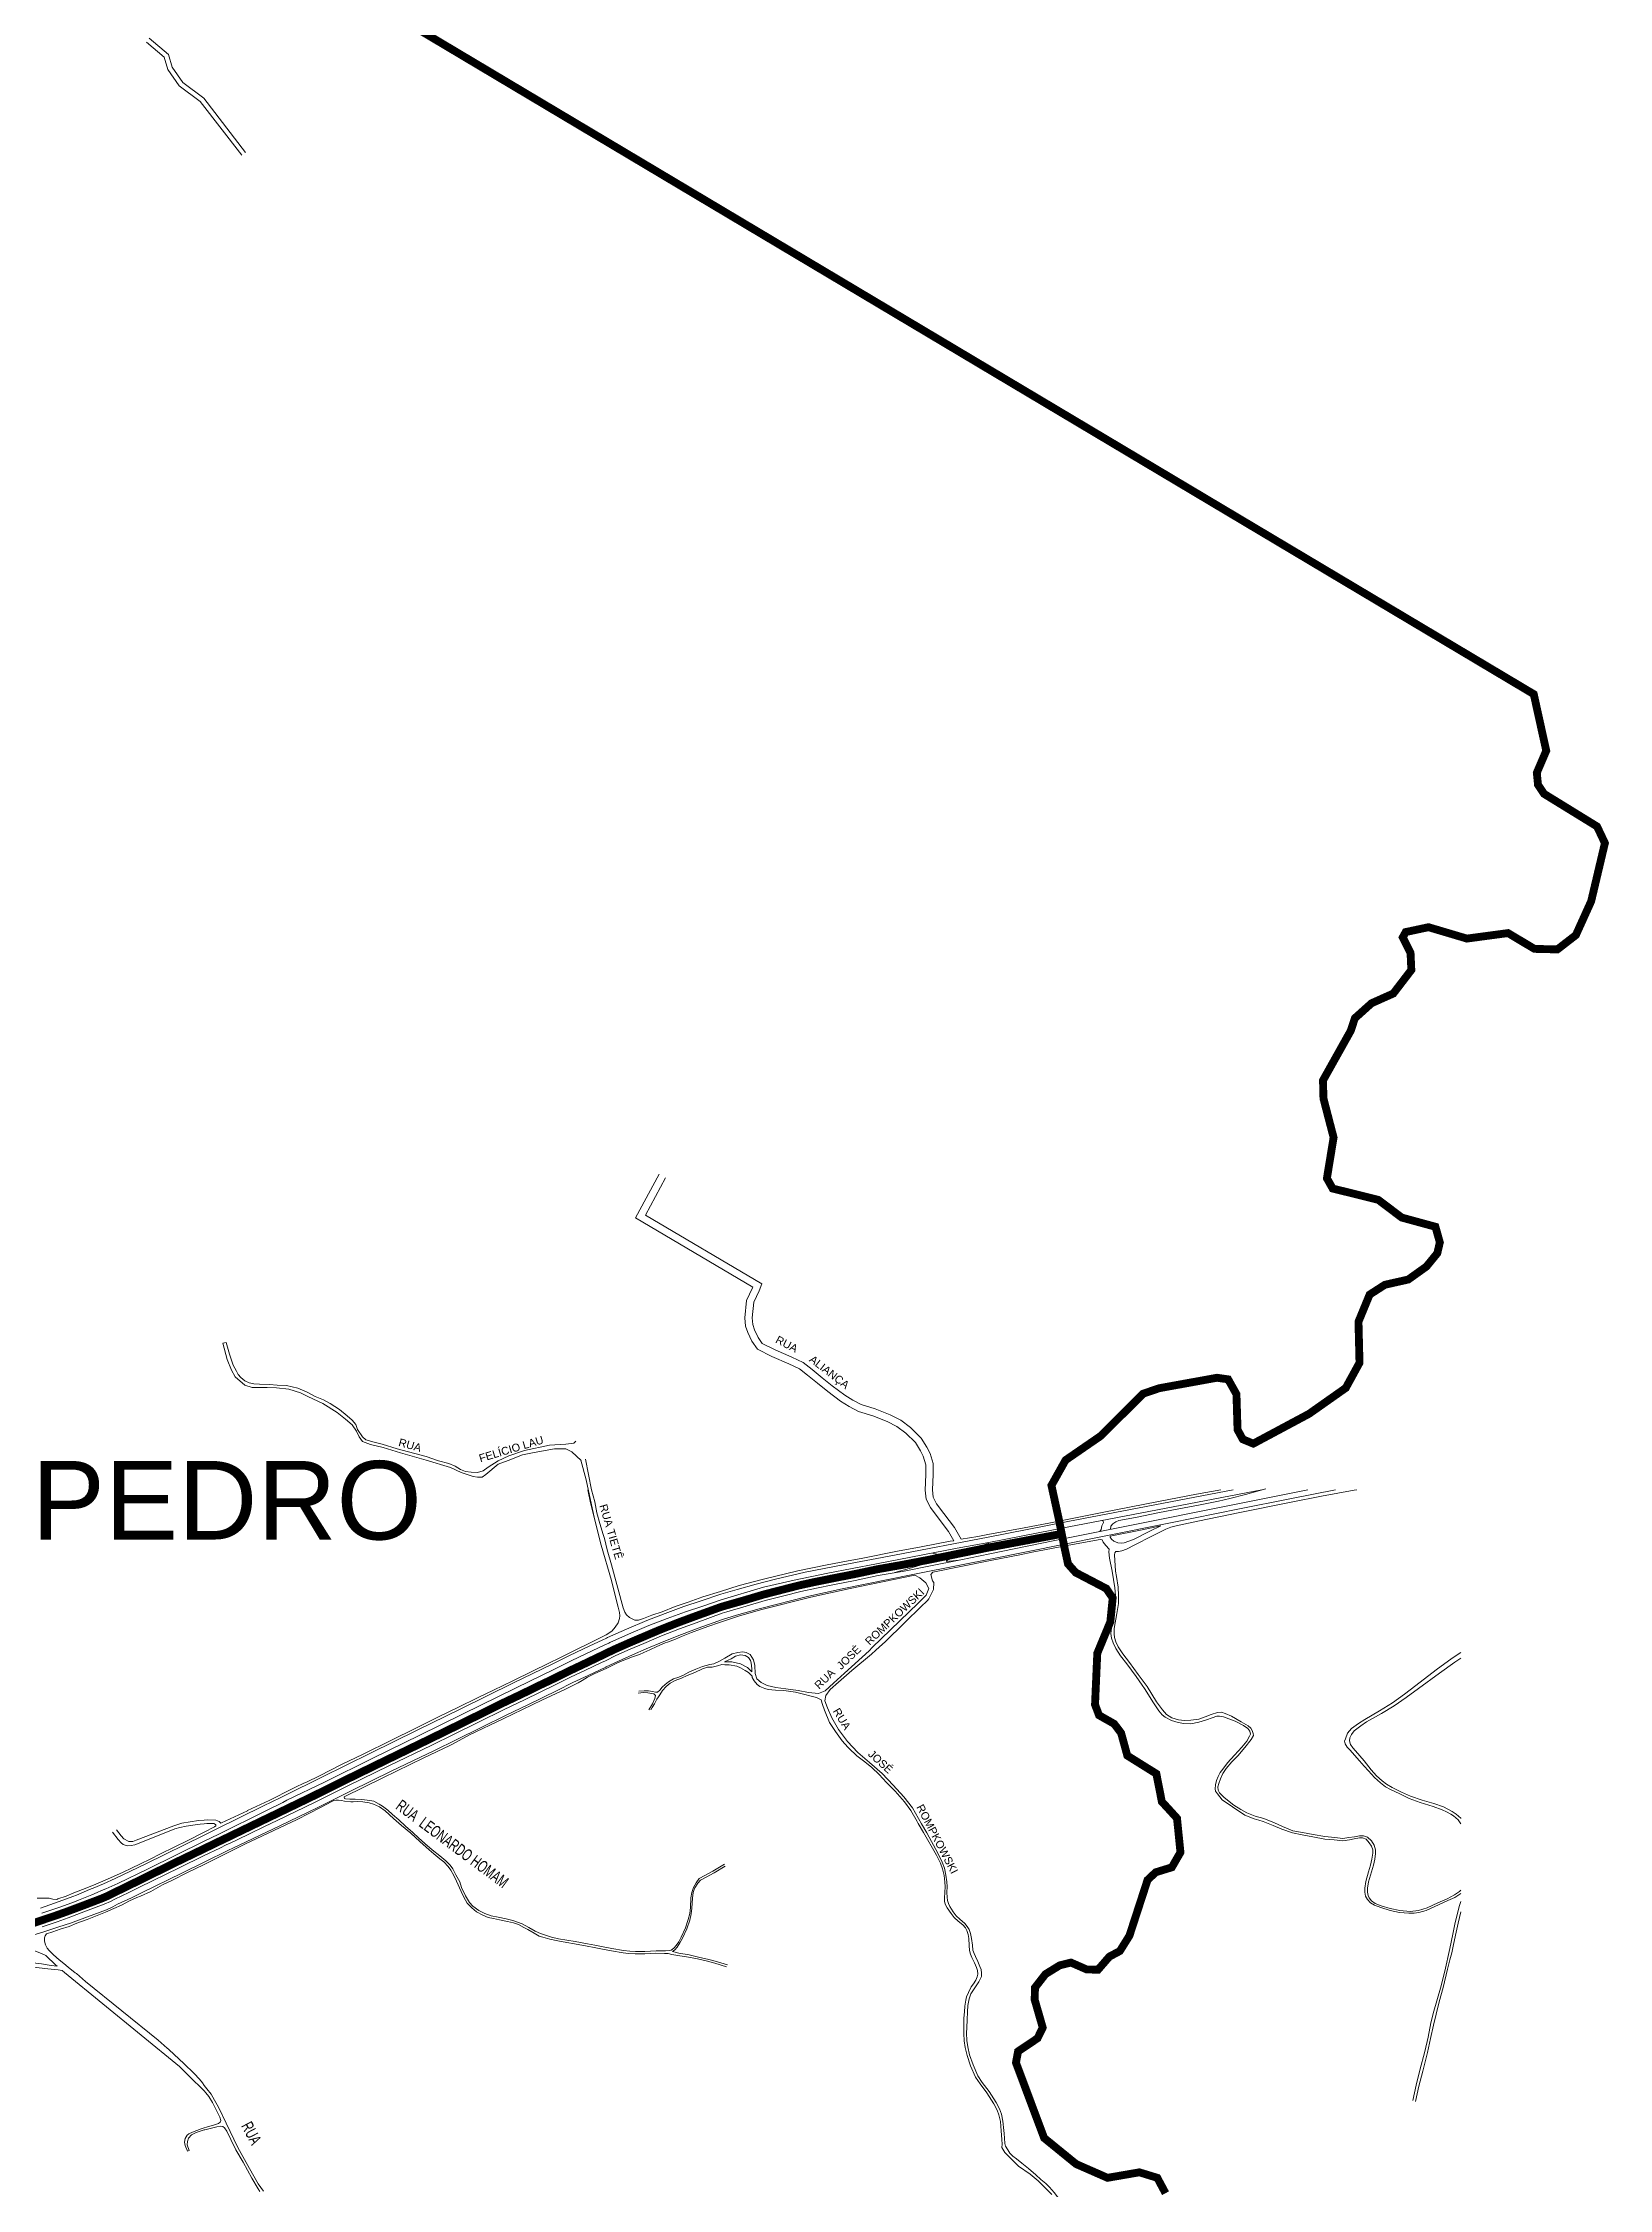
# Model space of a CAD drawing. Header units: millimetres. Extents: x 617885 to 663705, y 7172943 to 7234736.
# Drawn here: x 660794 to 662789, y 7185909 to 7188643 of the extents above; entities that cross this region are included whole.
import ezdxf

# ---------------------------------------------------------------- set-up
doc = ezdxf.new("R2010")
doc.units = ezdxf.units.MM
doc.layers.add('BAIRROS', color=12, linetype='Continuous')
doc.layers.add('TOP_VIAS 10.000', color=7, linetype='Continuous', lineweight=9)
doc.layers.add('VIAS', color=7, linetype='Continuous', lineweight=5)
doc.styles.add('LDUP', font='LDUP.SHX')
doc.styles.get("Standard").update_dxf_attribs({"font": 'arial.ttf'})

msp = doc.modelspace()

# ---------------------------------------------------------------- linework, layer by layer
at = {"layer": 'BAIRROS', "lineweight": 40, "ltscale": 0.3, "const_width": 10}
for points in [[(659403.7, 7189773.7), (662693, 7187813.2), (662708.9, 7187741.1), (662696.9, 7187713.1), (662698.4, 7187697.9), (662706.2, 7187686.2), (662773.6, 7187644.7), (662778.9, 7187633.5), (662783.6, 7187623.5), (662766.1, 7187549.4), (662746.6, 7187506.3), (662723.1, 7187488.1), (662693.9, 7187488.8), (662660.2, 7187508.9), (662607.8, 7187501.9), (662559, 7187516.4), (662529.9, 7187510.2), (662526.2, 7187503.5), (662536.1, 7187483.6), (662537.1, 7187461.9), (662514.1, 7187431.9), (662486.5, 7187419.6), (662465.2, 7187400.5), (662460, 7187384.6), (662424.6, 7187321.3), (662425.2, 7187298.2), (662432.7, 7187269.3), (662438.1, 7187248.6), (662429.6, 7187196.6), (662436.9, 7187183.6), (662495, 7187169.2), (662524.9, 7187146.6), (662567.8, 7187134.9), (662573.4, 7187115), (662570.2, 7187101.2), (662556.3, 7187084.2), (662533.2, 7187067.7), (662503.4, 7187061), (662484, 7187048.5), (662469.8, 7187014), (662471.1, 7186961.6), (662453.6, 7186929.6), (662406.9, 7186896.7), (662335.9, 7186858.7), (662322.5, 7186864.2), (662315.8, 7186876.4), (662314.4, 7186921.7), (662303.8, 7186940.6), (662289.6, 7186942.6), (662216.1, 7186929.3), (662195.6, 7186922.3), (662141.7, 7186868.6), (662096.8, 7186837.7), (662078.8, 7186805.5), (662087.6, 7186765.2), (662089.6, 7186755.4), (662091.8, 7186744.4), (662091.9, 7186743.8), (662079.4, 7186741.4), (661998.6, 7186726.3), (661961.6, 7186718.7), (661921.3, 7186710.5), (661889.6, 7186704.4), (661856.7, 7186698.6), (661827.2, 7186692.3), (661798.8, 7186686.8), (661777.9, 7186682.6), (661757.8, 7186678.2), (661735.9, 7186672.6), (661712.2, 7186666.5), (661688, 7186659.2), (661663.1, 7186652.2), (661656.8, 7186650.3), (661623.4, 7186638.2), (661602.1, 7186630.3), (661579.3, 7186621.3), (661556.5, 7186611.6), (661539, 7186604.1), (661520.7, 7186596), (661507.3, 7186589.5), (661502.3, 7186587.1), (661482, 7186577.4), (661462.7, 7186568.3), (661442.4, 7186558.2), (661424.2, 7186549.6), (661404.3, 7186539.8), (661378.5, 7186527.6), (661345.5, 7186511.2), (661313.8, 7186495.6), (661286.2, 7186482.1), (661231.3, 7186455.5), (661180.3, 7186430.6), (661136.8, 7186409), (661089.4, 7186386.1), (661073.4, 7186378.4), (661053.9, 7186369), (661039.2, 7186361.9), (661029.5, 7186357.2), (661024.6, 7186354.9), (661016.1, 7186350.8), (660996.5, 7186341.3), (660964.4, 7186325.8), (660913.9, 7186300.9), (660900.4, 7186294.2), (660882.5, 7186285.6), (660877.3, 7186282.9), (660869.2, 7186279.4), (660845.9, 7186270.5), (660824.1, 7186262.4), (660810, 7186257.4), (660791.3, 7186251.1), (660764.9, 7186242.2)], [(662091.9, 7186743.8), (662080, 7186741.6), (661999.2, 7186726.5), (661962.1, 7186718.9), (661921.9, 7186710.7), (661890.2, 7186704.6), (661857.3, 7186698.8), (661827.8, 7186692.5), (661799.4, 7186687), (661778.5, 7186682.8), (661758.4, 7186678.4), (661736.5, 7186672.8), (661712.7, 7186666.7), (661688.5, 7186659.5), (661663.7, 7186652.4), (661657.4, 7186650.5), (661624, 7186638.4), (661602.7, 7186630.5), (661579.9, 7186621.5), (661557.1, 7186611.8), (661539.5, 7186604.3), (661521.3, 7186596.2), (661507.9, 7186589.7), (661502.9, 7186587.3), (661482.6, 7186577.6), (661463.3, 7186568.5), (661443, 7186558.4), (661424.7, 7186549.8), (661404.9, 7186540), (661379.1, 7186527.8), (661346.1, 7186511.4), (661314.4, 7186495.8), (661286.8, 7186482.3), (661231.9, 7186455.7), (661180.9, 7186430.8), (661137.4, 7186409.2), (661090, 7186386.3), (661074, 7186378.6), (661054.5, 7186369.2), (661039.7, 7186362.1), (661030.1, 7186357.4), (661025.1, 7186355.1), (661016.7, 7186351), (660997.1, 7186341.5), (660965, 7186326), (660914.5, 7186301.1), (660900.9, 7186294.4), (660883.1, 7186285.8), (660877.9, 7186283.1), (660869.8, 7186279.6), (660846.5, 7186270.8), (660824.7, 7186262.6), (660810.6, 7186257.6), (660791.9, 7186251.3), (660765.4, 7186242.4)], [(662224.1, 7185904.1), (662213.6, 7185923.7), (662190.8, 7185930.7), (662150.2, 7185923.7), (662110.3, 7185941.2), (662069.5, 7185974.4), (662061.6, 7185995.5), (662033.6, 7186070.3), (662036.3, 7186084.7), (662061.1, 7186101.4), (662067.7, 7186115), (662057.4, 7186150.7), (662057.9, 7186166), (662071.2, 7186183.1), (662089.4, 7186194.3), (662103.7, 7186197.8), (662123.8, 7186189), (662138.2, 7186188.8), (662152.6, 7186205.4), (662165.9, 7186212.5), (662178.1, 7186232), (662201.2, 7186303), (662211.6, 7186312.8), (662232.1, 7186319.1), (662243.1, 7186338.2), (662238.7, 7186381.6), (662227.5, 7186393.9), (662219.4, 7186402.7), (662212.4, 7186438.3), (662175.4, 7186461.4), (662172.4, 7186472.4), (662167.5, 7186490.2), (662158.7, 7186501.8), (662139.4, 7186512.8), (662134.3, 7186526.3), (662136.5, 7186576.6), (662137.2, 7186591.8), (662153.8, 7186631.8), (662156.8, 7186662.1), (662148.7, 7186674.1), (662109.7, 7186694.5), (662099.9, 7186705.5), (662095.6, 7186725.3), (662091.9, 7186743.8)]]:
    msp.add_lwpolyline(points, dxfattribs=at)
at = {"layer": 'VIAS', "color": 253}
for points in [[(660926.4, 7188643.7), (660948.9, 7188624.2), (660953.5, 7188608.9), (660968.2, 7188587.8), (660994.9, 7188568.1), (661047.9, 7188499.6)], [(661052.6, 7188503.2), (660999.2, 7188572.4), (660972.5, 7188592), (660959, 7188611.5), (660954.2, 7188627.6), (660929.8, 7188648.7)], [(662294.3, 7186800), (662263.4, 7186794.2), (662215.3, 7186785), (662143.3, 7186771), (662098.8, 7186762), (662075.4, 7186757.5), (662044.2, 7186751.3), (661998, 7186742.9), (661985, 7186740.4), (661964, 7186737), (661955.4, 7186751.8), (661941.9, 7186769.7), (661932.6, 7186782.2), (661928.3, 7186790.6), (661927.4, 7186799.7), (661928.3, 7186819.3), (661928.3, 7186833.2), (661924.2, 7186846.3), (661920, 7186854.4), (661912.9, 7186865.8), (661899.5, 7186879.3), (661886.9, 7186888.4), (661873.4, 7186895.3), (661854.5, 7186903.1), (661836.7, 7186908.4), (661825.9, 7186913.9), (661815.6, 7186920.4), (661799.6, 7186932.2), (661786.9, 7186942.7), (661774, 7186953.2), (661762.7, 7186962), (661748.2, 7186968.9), (661726.8, 7186978), (661710.6, 7186986.4), (661705.3, 7186993.8), (661700.7, 7187003.7), (661698.4, 7187010.3), (661697.6, 7187018.9), (661699.6, 7187038.7), (661706.5, 7187053.4), (661709.8, 7187062.2), (661561.8, 7187149.8), (661587.5, 7187197.4)], [(661553.5, 7186543.3), (661560.3, 7186543.9), (661565.6, 7186543.8), (661570.8, 7186542.9), (661574.6, 7186542), (661577.3, 7186542), (661579.9, 7186544.7), (661583.2, 7186548.5), (661586.8, 7186552), (661591.2, 7186555.4), (661597.5, 7186559), (661604.5, 7186561.5), (661610.4, 7186564), (661617.2, 7186567.5), (661626.1, 7186571.5), (661634.3, 7186575), (661643.7, 7186577.5), (661648.8, 7186578.4), (661655.2, 7186581.1), (661662.8, 7186585.3), (661672.4, 7186590.8), (661679.6, 7186592.9), (661685.6, 7186593.4), (661690.2, 7186592.7), (661695.1, 7186590), (661699.4, 7186583.4), (661700.9, 7186576.2), (661701.6, 7186566.1), (661703.5, 7186559.3), (661709, 7186554.4), (661716.9, 7186550.5), (661727.9, 7186548.2), (661740.5, 7186546.6), (661756.1, 7186544.5), (661769.6, 7186541.9), (661782.1, 7186540.3), (661790.8, 7186544.1), (661801.3, 7186553.8), (661815.3, 7186566.5), (661846.5, 7186594.9), (661850.7, 7186599), (661909, 7186655.5), (661919.4, 7186665.7), (661922.5, 7186674.3), (661918.7, 7186681.5), (661911.1, 7186687.8), (661904.7, 7186691.3), (661822.6, 7186674.2), (661772.3, 7186663.2), (661708.4, 7186646.9), (661680.4, 7186639), (661660, 7186632.3), (661654.6, 7186630.5), (661642.4, 7186626.2), (661631.7, 7186622.4), (661620.5, 7186618.1), (661607.9, 7186613.1), (661600, 7186609.5), (661589.9, 7186606), (661587, 7186605), (661576.2, 7186600.3), (661567.3, 7186596.3), (661559.8, 7186592.5), (661554.1, 7186590.2), (661545.4, 7186587.1), (661537.7, 7186584.4), (661530.2, 7186581.2), (661523.6, 7186578.1), (661511.8, 7186572.5), (661497.3, 7186565.8), (661488, 7186561.1), (661481.1, 7186556.9), (661476.3, 7186554.1), (661459.8, 7186545.9), (661429.7, 7186532.2), (661380.5, 7186508.2), (661337.9, 7186487.7), (661319.9, 7186477.9), (661316.2, 7186475.9), (661312.7, 7186474.3), (661279.4, 7186458.7), (661227.2, 7186433.2), (661178.3, 7186409.1), (661178.4, 7186406.9), (661179.8, 7186406.4), (661185.3, 7186405.8), (661192.2, 7186405.9), (661200.8, 7186405.6), (661211, 7186404.2), (661216, 7186403.3), (661222.8, 7186399.7), (661227, 7186397.2), (661233.6, 7186392.1), (661239.7, 7186386.2), (661247.7, 7186379.6), (661256.3, 7186371.5), (661265.4, 7186363.3), (661272.8, 7186356.8), (661280.7, 7186349.6), (661290, 7186341.5), (661300.1, 7186333.6), (661307.4, 7186327.5), (661313.1, 7186321.7), (661316.3, 7186317.2), (661320.4, 7186309.5), (661325.2, 7186300.5), (661327.6, 7186293.6), (661332.7, 7186282.8), (661337.6, 7186274.5), (661341.9, 7186269.6), (661349.8, 7186264.2), (661357.3, 7186260.2), (661365.4, 7186257.5), (661374.2, 7186255.8), (661384.2, 7186253.6), (661392.8, 7186251.6), (661404.8, 7186247.1), (661413.1, 7186242.3), (661421.2, 7186238), (661428, 7186234.9), (661442, 7186230.1), (661450.9, 7186228.1), (661461.8, 7186226.4), (661472.1, 7186224.5), (661488, 7186221.6), (661497.3, 7186220), (661507.9, 7186217.7), (661519.1, 7186215.7), (661533.7, 7186213.4), (661541.7, 7186212.4), (661549.3, 7186212.1), (661561.2, 7186212.1), (661575.6, 7186212.8), (661587.4, 7186212.9), (661592.1, 7186213), (661594.7, 7186213.7), (661598.1, 7186216.3), (661600.8, 7186219.5), (661604.1, 7186224.3), (661607.2, 7186230), (661612.6, 7186242.2), (661616.3, 7186252.8), (661618.3, 7186260.3), (661619.2, 7186267.8), (661619.7, 7186280.4), (661620.9, 7186287.1), (661623, 7186293.4), (661626.3, 7186299.5), (661630.3, 7186304.7), (661637.6, 7186308.6), (661647.7, 7186314.2), (661662.5, 7186323.2)], [(662079.5, 7185902.3), (662062.1, 7185920), (662051.6, 7185928.4), (662037, 7185938.4), (662019.6, 7185955.8), (662015.8, 7185962.1), (662016, 7185966.4), (662015.8, 7185972.3), (662014.9, 7185983.5), (662013.8, 7185995.5), (662012, 7186003.9), (662009.7, 7186010), (662005.6, 7186017.9), (661996.6, 7186031.8), (661988, 7186043.2), (661982.1, 7186052), (661975.9, 7186066.3), (661971.3, 7186079.6), (661969.1, 7186089.8), (661967.8, 7186098.3), (661967.2, 7186107.6), (661967.3, 7186115), (661967.4, 7186127), (661967.9, 7186135), (661968.5, 7186142.4), (661969.7, 7186150.1), (661970.8, 7186154.1), (661973, 7186159.5), (661976.6, 7186167.1), (661979.4, 7186170.6), (661982.4, 7186175.4), (661984.2, 7186179.6), (661984.9, 7186183), (661984.5, 7186187.7), (661983.5, 7186191.5), (661980.7, 7186197.5), (661977.6, 7186204.4), (661975.8, 7186208.7), (661974.4, 7186213.1), (661973.9, 7186219.5), (661973.6, 7186228.3), (661972.6, 7186233.6), (661970.9, 7186238.5), (661969.2, 7186242.1), (661965.8, 7186245.9), (661959.9, 7186250.5), (661955, 7186255.3), (661950.9, 7186260.5), (661946.2, 7186267.4), (661943.5, 7186272.1), (661942.5, 7186276.1), (661942.5, 7186280.3), (661943, 7186287), (661943.6, 7186294.5), (661943.2, 7186300.4), (661942.1, 7186308.7), (661939.9, 7186317.1), (661937.4, 7186324.5), (661932.3, 7186334.5), (661915.8, 7186363.3), (661909.2, 7186375.1), (661907.9, 7186377.4), (661899.6, 7186391.7), (661891.5, 7186402.5), (661879.7, 7186415.9), (661868.9, 7186427.3), (661859.3, 7186437.4), (661850, 7186446.1), (661841.2, 7186453.3), (661831.1, 7186461.1), (661820.9, 7186471), (661819.5, 7186472.2), (661812.1, 7186480.2), (661803.8, 7186491.9), (661796.3, 7186503.6), (661789.6, 7186519.4), (661787.4, 7186526.6), (661787, 7186527.9), (661785.4, 7186532.4), (661779.6, 7186535.5), (661756.3, 7186541.2), (661752.9, 7186542), (661738.1, 7186544.2), (661727.5, 7186544.8), (661718.2, 7186545.7), (661713.7, 7186546.9), (661707.4, 7186549.6), (661704.1, 7186552.1), (661700.1, 7186556.5), (661697.7, 7186560.9), (661697.6, 7186562.5), (661692.9, 7186567.1), (661688.9, 7186569.9), (661682.7, 7186573.3), (661678, 7186575.5), (661668.6, 7186577), (661663, 7186577.1), (661658.9, 7186577.4), (661653.7, 7186575.9), (661646.9, 7186574.1), (661640.7, 7186573.9), (661634.3, 7186571.8), (661624.5, 7186567.4), (661615, 7186563.6), (661607.7, 7186560.1), (661599.6, 7186557), (661593.4, 7186553.5), (661588.3, 7186549.4), (661583.6, 7186544.2), (661579.9, 7186538.7), (661578.4, 7186536.4), (661576.1, 7186533.4), (661573.4, 7186527.3), (661570.4, 7186522.5), (661568.5, 7186519.5)], [(661662.5, 7186580.8), (661664.7, 7186580.9), (661671.6, 7186580.8), (661683, 7186578.2), (661691.7, 7186573.4), (661697.3, 7186568), (661697.2, 7186571.8), (661696.4, 7186579.7), (661695.4, 7186582.6), (661693.2, 7186586.3), (661688.9, 7186588.8), (661682.9, 7186589.9), (661676.6, 7186588.2), (661670.8, 7186584.6), (661663.1, 7186581.4), (661662.5, 7186580.8)], [(661566.1, 7186519.7), (661570.6, 7186527.5), (661573.9, 7186534.1), (661574.6, 7186538), (661572.6, 7186540.1), (661564.7, 7186541.4), (661559.2, 7186541.7), (661552.6, 7186540.8)], [(661664.9, 7186192.2), (661650, 7186197), (661641, 7186199.4), (661628.1, 7186202.4), (661616.4, 7186204.7), (661602.9, 7186207), (661595.4, 7186208.3), (661590.7, 7186209.3), (661586.2, 7186209.5), (661574.7, 7186209.7), (661561, 7186208.9), (661548.8, 7186209), (661540.1, 7186209.4), (661533.3, 7186210.3), (661518.4, 7186212.7), (661507.3, 7186214.8), (661496.5, 7186217.1), (661487.7, 7186218.9), (661471.4, 7186221.6), (661461.5, 7186223.5), (661450, 7186225.3), (661439.9, 7186227.6), (661431.3, 7186230), (661426.6, 7186231.6), (661420, 7186235.2), (661411.8, 7186239.8), (661407.1, 7186242.6), (661400.1, 7186246.1), (661393.6, 7186248.5), (661386.3, 7186250.2), (661376, 7186252.3), (661368.3, 7186253.8), (661361.3, 7186255.3), (661354.5, 7186258.2), (661346.5, 7186262.4), (661340.6, 7186267.4), (661334.9, 7186273.6), (661330.4, 7186281.2), (661326.9, 7186288.3), (661321.1, 7186301.3), (661317.9, 7186308.6), (661314, 7186315.5), (661310.6, 7186320), (661304.9, 7186326), (661300.1, 7186330.1), (661292.4, 7186336.3), (661286.2, 7186341.3), (661274.3, 7186352), (661262.8, 7186362.6), (661251.3, 7186372.3), (661241.1, 7186381.5), (661230.2, 7186391), (661223, 7186396.2), (661215.3, 7186399.6), (661209.8, 7186401.1), (661201.8, 7186402.5), (661195, 7186402.8), (661189.5, 7186402.6), (661186.6, 7186402.4), (661178.5, 7186403.2), (661174.7, 7186404.2), (661171.1, 7186404.5), (661168.1, 7186404.6), (661165.1, 7186404.3), (661162.4, 7186402.8), (661147.8, 7186395.3), (661118.4, 7186380.2), (661088.7, 7186365.9), (661051.8, 7186348.5), (661024.6, 7186335.2), (661000, 7186322.9), (660999.8, 7186322.8), (660977.6, 7186312), (660959.5, 7186302.9), (660946.6, 7186296.8), (660931.8, 7186288.2), (660918.7, 7186282.3), (660914, 7186280.8), (660904.9, 7186276.4), (660894.7, 7186271.1), (660884.8, 7186266.7), (660874.3, 7186261.9), (660861.6, 7186257), (660850.7, 7186252.5), (660837.7, 7186247.8), (660827.9, 7186243.9), (660816.5, 7186240.2), (660806.9, 7186237), (660799.2, 7186234.3), (660797.2, 7186231.8), (660796.3, 7186229.5), (660796.3, 7186225.1), (660796.3, 7186224.9), (660797.6, 7186220.4), (660799.7, 7186216.3), (660802.3, 7186213.2), (660807.9, 7186207.8), (660815.2, 7186201.5), (660821.2, 7186196.6), (660826.8, 7186191.8), (660835.5, 7186184.9), (660837.1, 7186183.7), (660848.6, 7186173.7), (660941.1, 7186098.8), (660952.9, 7186089), (660954.2, 7186087.4), (660955.4, 7186086.5), (660974.1, 7186069.3), (660987.3, 7186056.4), (660994, 7186049.3), (660997.6, 7186044.6), (661000, 7186041.4), (661003.2, 7186037), (661008.7, 7186030.2), (661013, 7186022.6), (661018, 7186013.5), (661028, 7185993.1), (661042.9, 7185962.4), (661057.6, 7185935.7), (661068.5, 7185916.2), (661075.2, 7185906.9)], [(661663.2, 7186320.4), (661649.3, 7186312.1), (661639.2, 7186306.5), (661631.7, 7186302.6), (661628.5, 7186298.8), (661624.8, 7186293.2), (661623.6, 7186289.6), (661622.7, 7186286.9), (661621.7, 7186280), (661620.8, 7186266.9), (661620.1, 7186259.8), (661618.1, 7186251.8), (661614.3, 7186240.8), (661608.9, 7186229), (661605.6, 7186222.9), (661602.3, 7186217.5), (661599, 7186214.1), (661596.2, 7186211.9), (661604.1, 7186209.9), (661617.3, 7186207.6), (661629.4, 7186204.9), (661642.4, 7186201.7), (661650.6, 7186199.7), (661666.1, 7186194.9)], [(660812.6, 7186193.2), (660805, 7186193.9), (660792.6, 7186196.4), (660781.9, 7186197.6), (660767.9, 7186198.6), (660746.5, 7186198.9), (660736.4, 7186200), (660734.4, 7186201.3), (660735.3, 7186204.3), (660746.2, 7186207.9), (660764, 7186216.3), (660770.7, 7186215.8), (660774.5, 7186215.2), (660784.3, 7186212.6), (660793.5, 7186209.1), (660798.2, 7186207), (660810.9, 7186194.7), (660812.6, 7186193.2)], [(660782.3, 7186191.9), (660800.6, 7186189.8), (660813.9, 7186188.6), (660818.8, 7186187.7), (660821.9, 7186185), (660968.5, 7186065.3), (660986.4, 7186047.8), (660994.5, 7186040), (660998.3, 7186036.2), (661000, 7186034.3), (661002, 7186032), (661005.8, 7186027.4), (661010.6, 7186019.5), (661012.9, 7186014.6), (661019.9, 7186001.1), (661021.2, 7185996.7), (661020.3, 7185994.7), (661017.9, 7185992.8), (661013.1, 7185991), (661002.8, 7185988.2), (661000, 7185987.3), (660996.2, 7185986), (660984.8, 7185981.7), (660980.3, 7185979.8), (660978.1, 7185978.1), (660975.8, 7185973.6), (660974.8, 7185969), (660975.7, 7185964.8), (660978.7, 7185957.5), (660980.9, 7185958.7), (660978.3, 7185965.5), (660978.7, 7185970), (660980, 7185974.3), (660983.9, 7185978.3), (660989.5, 7185981.4), (661000, 7185984.7), (661000.5, 7185984.8), (661015.8, 7185988.8), (661020.5, 7185989.6), (661023.8, 7185989.2), (661025.9, 7185987.2), (661028.6, 7185982.9), (661033.8, 7185972.3), (661040.2, 7185959.2), (661049.3, 7185943.7), (661060.4, 7185923.4), (661068.4, 7185909.6), (661070.9, 7185906.4)]]:
    msp.add_lwpolyline(points, dxfattribs=at)
at = {"layer": 'VIAS', "color": 253, "flags": 128}
for points in [[(661579.3, 7187201.9), (661549.3, 7187146.4), (661698.4, 7187058.1)], [(661698, 7187057.1), (661690.5, 7187041.2)], [(661698.4, 7187058.1), (661698, 7187057.1)], [(661690.5, 7187041.2), (661688.2, 7187018.9)], [(661688.2, 7187018.9), (661689.3, 7187008.3)], [(661689.3, 7187008.3), (661692, 7187000.2), (661697.3, 7186989.1)], [(661697.3, 7186989.1), (661704.3, 7186979.2), (661722.8, 7186969.5), (661744.4, 7186960.4)], [(661744.4, 7186960.4), (661757.8, 7186954), (661768.2, 7186945.9), (661781, 7186935.5), (661793.9, 7186924.9), (661810.3, 7186912.7), (661821.3, 7186905.8)], [(661821.3, 7186905.8), (661833.3, 7186899.7), (661851.4, 7186894.3)], [(661851.4, 7186894.3), (661869.5, 7186886.9), (661882, 7186880.4)], [(661882, 7186880.4), (661893.4, 7186872.2), (661905.5, 7186860)], [(661493.2, 7186799.7), (661485.4, 7186839)], [(661905.5, 7186860), (661911.9, 7186849.7), (661915.5, 7186842.7), (661919, 7186831.8)], [(661527, 7186650.6), (661524.1, 7186661.8), (661518.4, 7186684.4), (661505.5, 7186729.5), (661497.1, 7186763.1), (661486.1, 7186812.8), (661479.7, 7186837.8)], [(661919, 7186831.8), (661919, 7186819.5), (661918.1, 7186799.4), (661919.2, 7186788), (661924.6, 7186777.3)], [(660769.1, 7186228.9), (660795.8, 7186237), (660814.9, 7186243.3), (660829.4, 7186247.8), (660851.4, 7186256), (660875.3, 7186265), (660883.4, 7186269), (660889.6, 7186272), (660907.2, 7186280.2), (660920.8, 7186287), (660971.3, 7186311.8), (661000, 7186325.7), (661031, 7186341), (661036.3, 7186343.6), (661096.1, 7186372.1), (661143.6, 7186395), (661187.2, 7186416.7), (661238.1, 7186441.5), (661293, 7186468.1), (661320.7, 7186481.6), (661352.4, 7186497.3), (661385.3, 7186513.5), (661411.1, 7186525.8), (661430.9, 7186535.6), (661449.2, 7186544.2), (661469.5, 7186554.3), (661488.7, 7186563.3), (661511.5, 7186574.1), (661511.8, 7186574.3), (661527.3, 7186581.8), (661545.2, 7186589.8), (661562.6, 7186597.3), (661585.2, 7186606.9), (661607.7, 7186615.7), (661628.8, 7186623.5), (661659.7, 7186634.8), (661677.8, 7186640.1), (661706.6, 7186648.5), (661769.8, 7186664.4), (661812.3, 7186673.9), (661902.1, 7186692.2), (661964.2, 7186704.3), (662000.8, 7186711.5), (662141.7, 7186740.2), (662230.6, 7186758), (662318.2, 7186775.5), (662382.4, 7186788.4), (662440.6, 7186800)], [(661015.2, 7186367.7), (661075.3, 7186397.3), (661096.6, 7186407.6), (661102.5, 7186410.6), (661149.8, 7186433.9), (661211.6, 7186464.5), (661271.2, 7186493.8), (661325.7, 7186520.6), (661393.9, 7186553.9), (661442, 7186577.5), (661465.1, 7186588.7), (661490.8, 7186601.2), (661506.6, 7186608.3), (661512.1, 7186611), (661513.5, 7186611.7), (661537.5, 7186622.5), (661563.5, 7186633.4), (661587, 7186642.4), (661610.5, 7186651.1), (661632.6, 7186658.6), (661657.7, 7186666.8), (661678.4, 7186672.9), (661702.6, 7186679.8), (661727.4, 7186686.3), (661765, 7186694.9), (661813.6, 7186704.3), (661878.9, 7186716.7), (661998.3, 7186739.8), (662099.5, 7186759.5), (662310.4, 7186800)], [(661105.2, 7186404.5), (661152.9, 7186427.5), (661214.8, 7186458.2), (661274.3, 7186487.5), (661328.8, 7186514.3), (661397, 7186547.6), (661445.1, 7186571.2), (661468.1, 7186582.4), (661493.8, 7186594.8), (661509.3, 7186602), (661515.1, 7186604.7), (661516.5, 7186605.3), (661540.3, 7186616), (661566.2, 7186626.9), (661589.5, 7186635.8), (661612.8, 7186644.4), (661634.8, 7186651.9), (661658.2, 7186659.6), (661712, 7186675.7), (661751.2, 7186685), (661794.2, 7186693.8), (661856.1, 7186705.7), (661958.8, 7186725.4), (661998.9, 7186732.9), (662100.8, 7186752.8), (662346.6, 7186800)], [(662405.4, 7186800), (662081, 7186735.1), (662000.2, 7186718.4), (661963.2, 7186710.8), (661922.8, 7186702.6), (661891.1, 7186696.5), (661858.2, 7186690.7), (661828.8, 7186684.5), (661800.4, 7186679), (661779.6, 7186674.7), (661759.6, 7186670.4), (661737.9, 7186664.9), (661714.3, 7186658.8), (661690.2, 7186651.6), (661665.3, 7186644.5), (661659.3, 7186642.7), (661626.2, 7186630.7), (661605, 7186622.8), (661582.3, 7186613.9), (661559.7, 7186604.2), (661542.2, 7186596.8), (661524.1, 7186588.7), (661510.8, 7186582.3), (661505.8, 7186579.8), (661485.4, 7186570.2), (661466.2, 7186561.1), (661445.8, 7186551), (661427.7, 7186542.4), (661407.8, 7186532.6), (661382, 7186520.3), (661349.1, 7186504.1)], [(661497.1, 7186763.1), (661491.6, 7186783.5), (661488.2, 7186800)], [(661497.2, 7186784.7), (661493.2, 7186799.7), (661493.1, 7186800)], [(661499.8, 7186770.6), (661497.2, 7186784.7)], [(662405.4, 7186800), (662081, 7186735.1)], [(662099.5, 7186759.5), (662310.4, 7186800)], [(662100.8, 7186752.8), (662346.6, 7186800)], [(662351.9, 7186801), (662326, 7186793.9), (662306.1, 7186788.9), (662291.6, 7186785.4), (662268.2, 7186780.7), (662241, 7186775.5), (662216.5, 7186770.8), (662185.8, 7186764.8), (662164.5, 7186760.8), (662160.6, 7186759.3), (662156.8, 7186756.4), (662154.6, 7186753.7), (662153.9, 7186749.7)], [(662600, 7186289.9), (662598.3, 7186288.3), (662592.1, 7186284), (662582.7, 7186279.2), (662571, 7186274.1), (662557.1, 7186267.5), (662546.3, 7186264.1), (662535.5, 7186263), (662522.6, 7186264.1), (662510.1, 7186266.8), (662498.6, 7186270), (662491.2, 7186273), (662486.5, 7186276.4), (662483.4, 7186280.1), (662482, 7186283.2), (662481.2, 7186287.5), (662481.2, 7186292.4), (662482.6, 7186300.6), (662486.3, 7186313.5), (662489.1, 7186321.9), (662490.8, 7186329.5), (662491.6, 7186336.6), (662491.4, 7186341.2), (662489.8, 7186347.2), (662486.4, 7186353), (662481.4, 7186357.4), (662476.1, 7186359.4), (662471.2, 7186359.3), (662464.7, 7186358.1), (662457.5, 7186356.9), (662449.7, 7186356), (662439.5, 7186357.1), (662426.8, 7186358.3), (662412.3, 7186361.1), (662398.3, 7186363.5), (662386.3, 7186365.7), (662373.2, 7186371), (662363, 7186375.7), (662349.2, 7186381.1), (662338.1, 7186384.4), (662327.5, 7186388.4), (662320, 7186392.6), (662311.1, 7186398.4), (662298.6, 7186408), (662292.8, 7186414), (662291.1, 7186417.2), (662290.7, 7186421.5), (662291.8, 7186425.8), (662294.1, 7186432), (662297.2, 7186438.8), (662301.4, 7186444.8), (662308.4, 7186453.3), (662316.1, 7186461.1), (662325.2, 7186471.8), (662333.2, 7186481.9), (662335.9, 7186486.9), (662335.7, 7186489.5), (662334.5, 7186493.2), (662332.7, 7186496.2), (662329.2, 7186499.3), (662320.6, 7186504.5), (662308.2, 7186511.8), (662300.2, 7186515.1), (662295.5, 7186516.8), (662290.4, 7186516.5), (662282.4, 7186513.8), (662274.6, 7186510.8), (662266.4, 7186508), (662256.5, 7186506.4), (662248.1, 7186506.2), (662240.5, 7186507.1), (662232.2, 7186509.4), (662225.4, 7186513.6), (662220.1, 7186519.8), (662212.7, 7186530), (662200.8, 7186549.4), (662189.1, 7186564.8), (662178.1, 7186580.1), (662169.8, 7186590.8), (662163.7, 7186600.1), (662160.7, 7186606.2), (662159, 7186611.8), (662158.5, 7186616.4), (662158.7, 7186623.3), (662162.1, 7186642.4), (662164, 7186655.1), (662164.2, 7186665.4), (662163.7, 7186676.1), (662161.8, 7186689.3), (662160.5, 7186696.4), (662159.1, 7186717.1), (662159.6, 7186719.8), (662160.8, 7186721.5), (662164.2, 7186721.3), (662168.4, 7186722), (662174.5, 7186724.5), (662185, 7186729.9), (662206.5, 7186740.7), (662224.4, 7186749.6), (662230.8, 7186752.3), (662235.9, 7186753.8), (662241.3, 7186755), (662265.3, 7186759.9), (662318.9, 7186771.1), (662383.9, 7186784), (662422.9, 7186791.8), (662464.2, 7186799.4), (662467.5, 7186800)], [(661503.8, 7186757.1), (661499.8, 7186770.6)], [(661509.6, 7186738), (661507.8, 7186742.8), (661503.8, 7186757.1)], [(661924.6, 7186777.3), (661934.5, 7186764.1)], [(661934.5, 7186764.1), (661947.7, 7186746.6), (661954.3, 7186735.1)], [(662143, 7186760.9), (662144.7, 7186759.8), (662145, 7186758.3), (662142.8, 7186753.9), (662142.1, 7186749.3), (662140.3, 7186747)], [(661533.6, 7186649.7), (661518.7, 7186704.2), (661513.1, 7186723.6), (661509.6, 7186738)], [(661950, 7186734.5), (661912.9, 7186727.3), (661882.7, 7186721.6), (661838.6, 7186713), (661817.9, 7186709), (661793, 7186704.2)], [(661961, 7186710.4), (661945, 7186708.8), (661945, 7186709.5), (661960.2, 7186718.5), (661972.5, 7186723.1), (661984.4, 7186726.8), (661999, 7186731.9)], [(661954.3, 7186735.1), (661950, 7186734.5)], [(662105.8, 7186730.3), (662054.3, 7186720.4)], [(662144.6, 7186733.2), (662143.4, 7186736.2), (662141, 7186736.8), (662105.8, 7186730.3)], [(662147.9, 7186729), (662144.6, 7186733.2)], [(662152, 7186720.7), (662152.5, 7186724.4), (662147.9, 7186729)], [(661793, 7186704.2), (661755.8, 7186696.8)], [(661927.3, 7186719.4), (661932.8, 7186718), (661935, 7186716.3), (661935, 7186712.4), (661932.6, 7186710.2), (661897.8, 7186699.8), (661879.5, 7186694.5)], [(662001, 7186709.9), (661927.8, 7186694.9), (661925.1, 7186692.2), (661927.2, 7186684.1), (661929, 7186681.7), (661928.8, 7186673), (661922.5, 7186661), (661920.8, 7186658.9)], [(662038.5, 7186716.9), (662001, 7186709.9)], [(662054.3, 7186720.4), (662038.5, 7186716.9)], [(662155.3, 7186623.5), (662158.2, 7186643.1), (662159.6, 7186654.8), (662160.3, 7186665.4), (662159.5, 7186674.9), (662156.3, 7186696.1), (662152.8, 7186712.9), (662152, 7186720.7)], [(661712.1, 7186686.1), (661681.1, 7186677.9), (661657.4, 7186670.5)], [(661755.8, 7186696.8), (661712.1, 7186686.1)], [(661528.7, 7186643.6), (661527, 7186650.6)], [(661535.7, 7186644.1), (661533.6, 7186649.7)], [(661616, 7186656.9), (661599.6, 7186651.4), (661583.1, 7186644.7)], [(661657.4, 7186670.5), (661634.7, 7186663.5), (661616, 7186656.9)], [(661919.8, 7186657.5), (661913.4, 7186651.9), (661891.6, 7186630.4)], [(661920.8, 7186658.9), (661919.8, 7186657.5)], [(661515.2, 7186617.5), (661519.2, 7186620.5), (661523.4, 7186624.9)], [(661523.4, 7186624.9), (661526.9, 7186630.5)], [(661526.9, 7186630.5), (661528.8, 7186636)], [(661529.1, 7186639.6), (661528.7, 7186643.6)], [(661528.8, 7186636), (661529.1, 7186639.6)], [(661541.3, 7186637.2), (661537.5, 7186640.6), (661535.7, 7186644.1)], [(661548.2, 7186633.7), (661541.3, 7186637.2)], [(661553.1, 7186633.9), (661548.2, 7186633.7)], [(661559.5, 7186635.8), (661553.1, 7186633.9)], [(661570.1, 7186640.2), (661559.5, 7186635.8)], [(661583.1, 7186644.7), (661570.1, 7186640.2)], [(661891.6, 7186630.4), (661867, 7186606.1), (661863.8, 7186603.3)], [(662154.6, 7186616.7), (662155.3, 7186623.5)], [(661453.6, 7186586.4), (661471.4, 7186595.2)], [(661471.4, 7186595.2), (661491.4, 7186604.9), (661507.4, 7186612.9), (661511.7, 7186615), (661515.2, 7186617.5)], [(661855.3, 7186595.8), (661849.5, 7186590.7), (661824.4, 7186569.7), (661807.8, 7186555)], [(661863.8, 7186603.3), (661855.3, 7186595.8)], [(662157.3, 7186605), (662155.1, 7186610.8), (662154.6, 7186616.7)], [(662160.7, 7186597.6), (662157.3, 7186605)], [(662174.7, 7186578.1), (662166.6, 7186588.6), (662160.7, 7186597.6)], [(662600, 7186374.3), (662596.6, 7186379.5), (662591, 7186384.8), (662587.5, 7186386.8), (662581.7, 7186389.9), (662576.2, 7186392.2), (662564.8, 7186396.4), (662548.5, 7186401.6), (662534.4, 7186406.8), (662522.5, 7186412.6), (662510.4, 7186418.2), (662504.1, 7186421.7), (662497.8, 7186426.7), (662490.3, 7186433.7), (662482.5, 7186441.8), (662477, 7186448), (662471.2, 7186454.7), (662458.7, 7186468.6), (662455.5, 7186472.3), (662452.8, 7186476.5), (662452.1, 7186479.8), (662453.3, 7186482.9), (662455.8, 7186489.8), (662461, 7186495.9), (662469.9, 7186502.4), (662478, 7186507.5), (662496.7, 7186518.5), (662513.2, 7186528.8), (662528.2, 7186539.6), (662542.9, 7186550.8), (662568.9, 7186570.7), (662589.2, 7186585.5), (662600, 7186592.7)], [(661368.3, 7186544.6), (661392.7, 7186556.6), (661418, 7186569.1), (661417.9, 7186569.1), (661437.7, 7186578.8), (661453.6, 7186586.4)], [(662208.8, 7186528.5), (662197.4, 7186547), (662194.4, 7186551.3), (662186.7, 7186562.3), (662174.7, 7186578.1)], [(662600, 7186585.7), (662592.3, 7186580.2), (662573, 7186566.2), (662546.3, 7186547), (662530.6, 7186535.5), (662515.2, 7186524.7), (662499.3, 7186514.9), (662480.2, 7186504.4), (662472.7, 7186499.5), (662464.1, 7186492.9), (662460.8, 7186488.4), (662458.7, 7186484.1), (662458.3, 7186480.3), (662459.5, 7186475.6), (662462.5, 7186471.2), (662465.9, 7186467.3), (662477.2, 7186454.9), (662479.8, 7186451), (662485.8, 7186443.4), (662492.9, 7186435.6), (662500, 7186429.1), (662505.6, 7186425), (662512.5, 7186420.6), (662524.4, 7186414.9), (662536, 7186409.8), (662550.9, 7186404.8), (662565.8, 7186400.4), (662577.9, 7186396), (662583.6, 7186393.2), (662589.2, 7186390.3), (662594.3, 7186386.7), (662600, 7186381.6), (662600, 7186381.5)], [(661348.8, 7186535.4), (661368.3, 7186544.6)], [(661791.6, 7186538), (661790.1, 7186531.3)], [(661797.2, 7186545.7), (661791.6, 7186538)], [(661807.8, 7186555), (661797.2, 7186545.7)], [(661268.7, 7186495.8), (661299, 7186511), (661322.8, 7186522.7)], [(661322.8, 7186522.7), (661348.8, 7186535.4)], [(661790.1, 7186531.3), (661793.7, 7186522.4)], [(661793.7, 7186522.4), (661799.3, 7186509.5)], [(662215.7, 7186518.6), (662208.8, 7186528.5)], [(662223.7, 7186510.5), (662220, 7186513.5), (662215.7, 7186518.6)], [(662240, 7186503.7), (662231.5, 7186506.2), (662223.7, 7186510.5)], [(662292.9, 7186511.7), (662289.3, 7186511.7), (662283.4, 7186509.7)], [(662297.7, 7186510.7), (662292.9, 7186511.7)], [(662312.7, 7186505.1), (662304.6, 7186508.2), (662297.7, 7186510.7)], [(661349.1, 7186504.1), (661317.3, 7186488.4), (661289.7, 7186474.9), (661234.8, 7186448.3), (661183.8, 7186423.4), (661140.3, 7186401.8), (661092.8, 7186378.9), (661076.8, 7186371.2), (661057.4, 7186361.8), (661042.6, 7186354.7), (661032.9, 7186350), (661028, 7186347.7), (661019.6, 7186343.6), (661000, 7186334.1), (660967.9, 7186318.6), (660917.5, 7186293.8), (660903.9, 7186287), (660886, 7186278.4), (660880.7, 7186275.7), (660872.3, 7186272), (660848.8, 7186263.1), (660826.8, 7186254.9), (660812.6, 7186249.8), (660793.7, 7186243.5)], [(661238.4, 7186481), (661268.7, 7186495.8)], [(661799.3, 7186509.5), (661807.5, 7186494.7)], [(661807.5, 7186494.7), (661819, 7186479.4)], [(662247.4, 7186502.3), (662240, 7186503.7)], [(662266.6, 7186504.1), (662256.5, 7186502), (662247.4, 7186502.3)], [(662276.1, 7186506.9), (662266.6, 7186504.1)], [(662283.4, 7186509.7), (662276.1, 7186506.9)], [(662331.5, 7186492.6), (662328.9, 7186496), (662323.2, 7186499.7), (662312.7, 7186505.1)], [(662327.6, 7186479.9), (662331, 7186486.2)], [(662331, 7186486.2), (662332.1, 7186488.6), (662331.5, 7186492.6)], [(661174.9, 7186449.9), (661202.5, 7186463.2), (661238.4, 7186481)], [(661819, 7186479.4), (661832.3, 7186465.3)], [(661832.3, 7186465.3), (661847.2, 7186452.7)], [(662303, 7186452.1), (662312, 7186461.9)], [(662312, 7186461.9), (662321.1, 7186472.3), (662327.6, 7186479.9)], [(661116.2, 7186421.2), (661126.6, 7186426.4), (661130, 7186427.7), (661146.6, 7186435.6)], [(661146.6, 7186435.6), (661174.9, 7186449.9)], [(661847.2, 7186452.7), (661863.1, 7186438.8), (661877.3, 7186423.8), (661890.8, 7186408.9), (661902, 7186395), (661913.3, 7186374.5)], [(662287.8, 7186424.2), (662289.2, 7186429.6), (662291, 7186434.8), (662293.8, 7186439.8)], [(662293.8, 7186439.8), (662296.9, 7186444.2), (662303, 7186452.1)], [(660793.3, 7186260.6), (660817.3, 7186269), (660834.9, 7186275.3), (660839.8, 7186277.2), (660856.6, 7186284.2), (660863.5, 7186287.2), (660869.1, 7186289.4), (660874.4, 7186291.7), (660889.7, 7186298.6), (660928.7, 7186317.1), (661000, 7186352.3), (661018.3, 7186361.4), (661078.4, 7186391), (661099.8, 7186401.7), (661105.2, 7186404.5)], [(661055, 7186391.2), (661054.9, 7186391.3), (661082.4, 7186404.4), (661112.6, 7186419.4), (661116.2, 7186421.2)], [(662290.2, 7186412.6), (662287.9, 7186416.1), (662287.3, 7186419.1), (662287.8, 7186424.2)], [(662296.2, 7186404.9), (662290.2, 7186412.6)], [(662337.1, 7186380.8), (662325.1, 7186385.5), (662309.2, 7186396), (662296.2, 7186404.9)], [(660787.1, 7186279.7), (660795.9, 7186279.9), (660802.3, 7186279.7), (660807.3, 7186278.4), (660812.1, 7186278.1), (660813.6, 7186278.8), (660824, 7186282.3), (660833.8, 7186286.5), (660844.8, 7186290.8), (660859, 7186296.5), (660870.9, 7186301.7), (660884.5, 7186307.4), (660896.6, 7186313), (660907.4, 7186318.1), (660918.8, 7186323.5), (660931, 7186329.6), (660944.4, 7186336.3), (660979.1, 7186353.3), (661000, 7186364), (661013.1, 7186370.8), (661014.8, 7186372.1), (661014.8, 7186373.3), (661014.2, 7186373.8), (661012.1, 7186374.8), (661008.7, 7186375.1), (661003.4, 7186374.9), (661000, 7186374.6), (660994.8, 7186374.2), (660985.3, 7186373), (660976.9, 7186371.6), (660968.8, 7186369.9), (660962.4, 7186368.2), (660921.4, 7186351.5), (660911.7, 7186347.9), (660906.7, 7186346.8), (660901.6, 7186346.6), (660896.8, 7186348.2), (660894.1, 7186350.2), (660890.5, 7186354.7), (660882.9, 7186364.1)], [(660903.9, 7186352.2), (660908.9, 7186352.2), (660913.4, 7186353.6), (660961.2, 7186371.8), (660971.6, 7186375.2)], [(660971.6, 7186375.2), (660982.2, 7186377.1), (660992.8, 7186378.7)], [(660992.8, 7186378.7), (661000, 7186379.2), (661004.1, 7186379.5)], [(661004.1, 7186379.5), (661014.5, 7186379.1), (661018.8, 7186377.3), (661021.1, 7186375.3)], [(661021.1, 7186375.3), (661021.8, 7186375.6), (661055, 7186391.2)], [(661913.3, 7186374.5), (661920.1, 7186363.2), (661934.7, 7186336.4), (661939.8, 7186325.6)], [(662342.8, 7186379.1), (662337.1, 7186380.8)], [(662361.1, 7186372.3), (662348.5, 7186377.3), (662342.8, 7186379.1)], [(660791.2, 7186267), (660815, 7186275.5), (660832.4, 7186281.9), (660837.1, 7186283.8), (660853.9, 7186290.7), (660860.7, 7186293.5), (660866.4, 7186295.8), (660871.6, 7186298.1), (660886.7, 7186305), (660925.6, 7186323.4), (661000, 7186360.2), (661015.2, 7186367.7)], [(660888.3, 7186367), (660894.2, 7186359.2)], [(660894.2, 7186359.2), (660897.6, 7186355.5)], [(660897.6, 7186355.5), (660903.9, 7186352.2)], [(662372, 7186367.6), (662361.1, 7186372.3)], [(662398.1, 7186360.4), (662385.8, 7186363.1), (662372, 7186367.6)], [(662600, 7186285.7), (662600, 7186285.7), (662592.5, 7186280.9), (662583.7, 7186276.8), (662571.9, 7186271.2), (662556.2, 7186264.2), (662546.6, 7186261.5), (662540.6, 7186260.8), (662534.1, 7186260.7), (662522.1, 7186261.5), (662510.1, 7186264), (662498.1, 7186267.8), (662490.4, 7186271.1), (662485.3, 7186274), (662481.3, 7186278.2), (662478.7, 7186282.5), (662477.7, 7186287.3), (662477.9, 7186292.4), (662479.3, 7186301.1), (662482.7, 7186313.2), (662485.2, 7186322), (662486.8, 7186329.3), (662488, 7186337.1), (662488.1, 7186341.2), (662486.5, 7186346.2), (662483.5, 7186350.4), (662479.5, 7186354.8), (662475.1, 7186356.6), (662471.2, 7186356.5), (662464.4, 7186355.2), (662458.2, 7186354.3), (662449.7, 7186352.9), (662438.7, 7186354), (662427.1, 7186355), (662411.8, 7186357.8), (662398.1, 7186360.4), (662385.8, 7186363.1)], [(661939.8, 7186325.6), (661942.5, 7186318)], [(661942.5, 7186318), (661944.4, 7186309.3), (661945.6, 7186300.8), (661946, 7186294.6), (661945.7, 7186286.9), (661945.9, 7186281), (661946.5, 7186276.9)], [(661946.5, 7186276.9), (661947.7, 7186273)], [(661947.7, 7186273), (661949.4, 7186269.2), (661953.6, 7186262.5)], [(662600, 7186275.8), (662598.3, 7186270.5), (662593, 7186248.8), (662590.9, 7186238.1), (662587.4, 7186221.7), (662585.4, 7186211.8), (662580.8, 7186190.8), (662575.1, 7186168), (662569.7, 7186149.2), (662565.8, 7186135.9), (662561.9, 7186121.1), (662558.4, 7186102.9), (662554.2, 7186084.4), (662548.1, 7186060.7), (662543.2, 7186041.8), (662539.1, 7186022.3)], [(661953.6, 7186262.5), (661957.5, 7186257.2), (661962.1, 7186253), (661968.3, 7186247.6)], [(661968.3, 7186247.6), (661971.6, 7186243.7), (661974, 7186240.1), (661975.8, 7186234.8), (661977.2, 7186228.3)], [(662600, 7186262.4), (662596.6, 7186247.9), (662594, 7186236.7), (662590.7, 7186220.7), (662588.5, 7186210.2), (662586.1, 7186201.3), (662583.2, 7186189.5), (662577.5, 7186165.9), (662572.7, 7186147.8), (662568.7, 7186132.3), (662565.2, 7186118.1), (662561.7, 7186101.2), (662557.8, 7186083.4), (662551.7, 7186059.7), (662546.8, 7186040.6), (662542.4, 7186021.1)], [(661977.2, 7186228.3), (661978.1, 7186220.1), (661978.7, 7186213.6)], [(661978.7, 7186213.6), (661980.4, 7186209.3), (661982, 7186205.7), (661984.9, 7186199.1)], [(661984.9, 7186199.1), (661987.6, 7186192.8), (661989.1, 7186188.8)], [(661989.1, 7186188.8), (661989.8, 7186184.2), (661989.7, 7186180.2)], [(661980.2, 7186164.5), (661976.1, 7186157.8), (661973.9, 7186151.6), (661972.5, 7186143.1)], [(661986.3, 7186173.2), (661983, 7186168.1), (661980.2, 7186164.5)], [(661989.7, 7186180.2), (661988.6, 7186177.6), (661986.3, 7186173.2)], [(661971.7, 7186135), (661971.3, 7186124.7), (661970.9, 7186115.3), (661970.7, 7186107.8)], [(661972.5, 7186143.1), (661971.7, 7186135)], [(661970.7, 7186107.8), (661971.1, 7186098.6)], [(661971.1, 7186098.6), (661972.3, 7186090.4), (661974.5, 7186080.5), (661979, 7186067.5)], [(661979, 7186067.5), (661985, 7186053.6), (661990.7, 7186045.1), (661999.3, 7186033.7), (662008.4, 7186019.5), (662012.7, 7186011.4), (662015.2, 7186004.8)], [(662015.2, 7186004.8), (662017.1, 7185996), (662018.2, 7185983.8), (662018.5, 7185980.3), (662019.1, 7185974.2)], [(662019.1, 7185974.2), (662019.4, 7185967.5), (662020.4, 7185964), (662023.4, 7185959.4)], [(662023.4, 7185959.4), (662025.9, 7185955.3), (662029.7, 7185951.4), (662034.2, 7185947.7)], [(662034.2, 7185947.7), (662041.1, 7185942.4), (662049.6, 7185935.4), (662058.9, 7185927.6)], [(662058.9, 7185927.6), (662065.4, 7185921.6), (662071.5, 7185916.5), (662076.5, 7185911.8)], [(662076.5, 7185911.8), (662082.4, 7185904.8), (662087.9, 7185897.8)]]:
    msp.add_lwpolyline(points, dxfattribs=at)
at = {"layer": 'VIAS', "color": 253, "ltscale": 0.3}
for points in [[(661479.9, 7186837.4), (661468, 7186848.1), (661460.4, 7186851.9), (661445.8, 7186852.2), (661420.2, 7186847.3), (661405.2, 7186844.3), (661387, 7186837.1), (661374.1, 7186832.6), (661358.7, 7186819.3), (661353.7, 7186816.1), (661347.8, 7186816.1), (661342.2, 7186816.8), (661327, 7186821.9), (661313.6, 7186828.4), (661282.7, 7186837.6), (661249.9, 7186847.2), (661227.8, 7186853.9), (661211.7, 7186857.7), (661201.6, 7186861.4), (661197.4, 7186867.2), (661194, 7186874.4), (661188.3, 7186882.6), (661180, 7186889.8), (661169.4, 7186898.4), (661151.1, 7186909.9), (661131.8, 7186918.6), (661122.7, 7186923.5), (661107.6, 7186928.2), (661092, 7186929.6), (661080.2, 7186930), (661061, 7186930), (661051.7, 7186933), (661039.2, 7186943.8), (661034.5, 7186952.4), (661029.2, 7186965.9), (661023.4, 7186986.6), (661027.9, 7186987.5), (661031.9, 7186972.8), (661036.8, 7186958.8), (661040.9, 7186951.1), (661043.2, 7186946.7)], [(661043.2, 7186946.7), (661046.6, 7186943.1), (661051.7, 7186938.7), (661057.1, 7186936.2), (661063, 7186934.9), (661070.4, 7186934.3), (661082.9, 7186934), (661093, 7186933.3), (661104.8, 7186932.6), (661118.9, 7186929.2), (661131.1, 7186924.1), (661141.2, 7186918.7), (661151.9, 7186914.5), (661160.4, 7186909.7), (661172.1, 7186902.3), (661182, 7186894.3), (661188.2, 7186888.5), (661193.1, 7186882.9), (661195.3, 7186876.5), (661201.6, 7186867.2), (661205.9, 7186863.5), (661216.2, 7186860.7), (661226.4, 7186858.1), (661245.6, 7186852.1), (661282.5, 7186842.3), (661298.4, 7186836.6), (661311.2, 7186833.2), (661319.3, 7186829.9), (661326.1, 7186825.8), (661332.7, 7186823.4), (661339.7, 7186822.3), (661348, 7186822.1), (661355.1, 7186823.9), (661361.4, 7186828.6), (661374.2, 7186836.8), (661387.9, 7186843.3), (661407.7, 7186849.9), (661439.5, 7186856.6), (661460.6, 7186858), (661470.7, 7186859.2)], [(661470.7, 7186859.2), (661473.3, 7186861.9)]]:
    msp.add_lwpolyline(points, dxfattribs=at)
at = {"layer": 'VIAS', "color": 253, "flags": 128}
msp.add_lwpolyline([(662192.4, 7186748.4), (662153.4, 7186741), (662153.4, 7186739.5), (662155.4, 7186736.9), (662158.1, 7186734.7), (662163.3, 7186732.5), (662167.4, 7186732.1), (662171.3, 7186732.3), (662183.1, 7186736.8), (662204, 7186747.3), (662218.2, 7186754.1)], close=True, dxfattribs=at)

# ---------------------------------------------------------------- texts
at = {"layer": 'BAIRROS', "lineweight": 40, "ltscale": 0.3}
msp.add_text('COLÔNIA DOM PEDRO', height=100, dxfattribs=at).set_placement((659748.1, 7186736.6))
at = {"layer": 'TOP_VIAS 10.000', "color": 251, "style": 'LDUP'}
for s, height, rotation, width, p in [('RUA', 10, 332.8468, 1.04, (661726.4, 7186987.7)), ('ALIANÇA', 10, 322.2998, 1.04, (661769.4, 7186964.1)), (' FELÍCIO LAU', 10, 16.7841, 1.04, (661347.9, 7186833.7)), ('RUA', 10, 344.3677, 1.04, (661246.5, 7186856)), ('RUA TIETÊ', 10, 286.4112, 1.04, (661503, 7186779.9)), ('ROMPKOWSKI', 10, 43.5473, 1.04, (661847.2, 7186601.2, -968.9)), ('JOSÉ', 10, 44.0443, 1.04, (661811.1, 7186570.2, -968.9)), ('RUA', 10, 44.0443, 1.04, (661782.9, 7186545.3, -968.9)), ('RUA', 10, 301.264, 1.04, (661800.1, 7186518.1, -968.9)), ('JOSÉ', 10, 317.6284, 1.04, (661844.4, 7186462.2, -968.9)), ('RUA  LEONARDO HOMAM', 15, 323.3145, 0.69, (661242.6, 7186394.3)), ('ROMPKOWSKI', 10, 297.541, 1.04, (661906.5, 7186396, -968.9)), ('RUA', 15, 298, 0.69, (661046.6, 7185990))]:
    msp.add_text(s, height=height, rotation=rotation, dxfattribs=dict(at, width=width)).set_placement(p)

doc.saveas('drawing.dxf')
